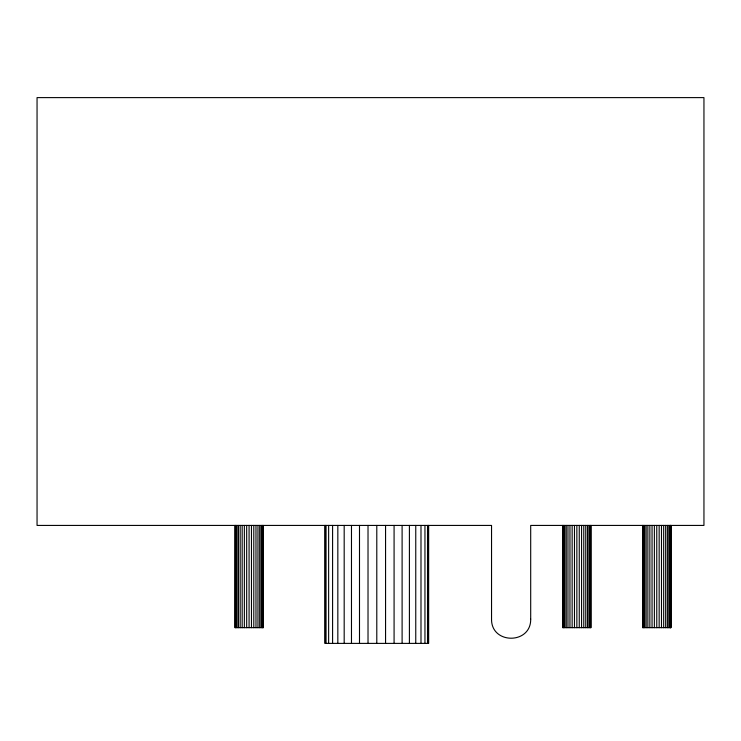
<?xml version="1.0" encoding="UTF-8"?>
<svg xmlns="http://www.w3.org/2000/svg" width="741" height="741" viewBox="0 0 741 741"><rect width="100%" height="100%" fill="white"/><g stroke="black" fill="none" stroke-linecap="round" stroke-linejoin="round"><path stroke-width="1.11" d="M263.111 627.664L263.111 525.425L263.212 627.664L234.934 627.664L235.036 525.425M670.911 525.425L670.911 627.664L642.623 627.664L642.623 525.425M670.809 525.425L670.809 627.664M670.605 525.425L670.605 627.664M670.299 525.425L670.299 627.664M669.901 525.425L669.901 627.664M668.817 525.425L668.817 627.664M667.391 525.425L667.391 627.664M665.659 525.425L665.659 627.664M663.667 525.425L663.667 627.664M661.481 525.425L661.481 627.664M659.157 525.425L659.157 627.664M656.767 525.425L656.767 627.664M654.368 525.425L654.368 627.664M652.052 525.425L652.052 627.664M649.857 525.425L649.857 627.664M647.875 525.425L647.875 627.664M646.133 525.425L646.133 627.664M644.707 525.425L644.707 627.664M643.633 525.425L643.633 627.664M642.929 525.425L642.929 627.664M591.003 525.425L591.003 627.664L562.715 627.664L562.715 525.425M590.697 525.425L590.697 627.664M589.993 525.425L589.993 627.664M588.919 525.425L588.919 627.664M587.493 525.425L587.493 627.664M585.751 525.425L585.751 627.664M583.769 525.425L583.769 627.664M581.574 525.425L581.574 627.664M579.258 525.425L579.258 627.664M576.859 525.425L576.859 627.664M574.47 525.425L574.47 627.664M572.145 525.425L572.145 627.664M569.959 525.425L569.959 627.664M567.967 525.425L567.967 627.664M566.235 525.425L566.235 627.664M564.809 525.425L564.809 627.664M563.725 525.425L563.725 627.664M563.021 525.425L563.021 627.664M428.65 525.425L428.65 643.392L324.938 643.392L324.938 525.425M428.279 525.425L428.279 643.392M427.529 525.425L427.529 643.392M424.954 525.425L424.954 643.392M420.99 525.425L420.99 643.392M415.757 525.425L415.757 643.392M409.403 525.425L409.403 643.392M402.104 525.425L402.104 643.392M394.082 525.425L394.082 643.392M385.561 525.425L385.561 643.392M376.789 525.425L376.789 643.392M368.018 525.425L368.018 643.392M359.496 525.425L359.496 643.392M351.475 525.425L351.475 643.392M344.185 525.425L344.185 643.392M337.831 525.425L337.831 643.392M332.589 525.425L332.589 643.392M328.634 525.425L328.634 643.392M326.049 525.425L326.049 643.392M325.308 525.425L325.308 643.392M262.916 525.425L262.916 627.664M262.212 525.425L262.212 627.664M261.128 525.425L261.128 627.664M259.702 525.425L259.702 627.664M257.97 525.425L257.97 627.664M255.978 525.425L255.978 627.664M253.793 525.425L253.793 627.664M251.468 525.425L251.468 627.664M249.078 525.425L249.078 627.664M246.679 525.425L246.679 627.664M244.354 525.425L244.354 627.664M242.168 525.425L242.168 627.664M240.177 525.425L240.177 627.664M238.445 525.425L238.445 627.664M237.018 525.425L237.018 627.664M235.934 525.425L235.934 627.664M235.24 525.425L235.24 627.664M530.695 619.096C531.13 644.577 491.116 644.577 491.542 619.096L491.542 525.425L37.05 525.425L37.05 97.608L703.95 97.608L703.95 525.425L530.695 525.425L530.695 619.096"/></g></svg>
